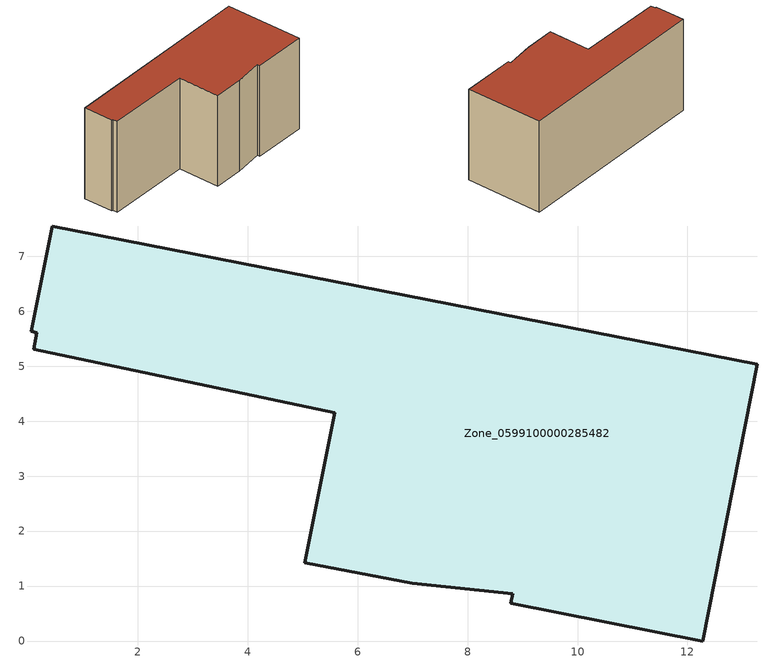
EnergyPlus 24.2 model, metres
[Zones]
Zone_0599100000285482
 floor ground (C_G): 5.04,1.42 5.58,4.15 0.1,5.31 0.16,5.61 0.06,5.63 0.44,7.55 13.27,5.03 12.28,0 8.79,0.69 8.82,0.86 6.99,1.05 z0
 wall outside (C_F): 12.28,0 13.27,5.03 0.44,7.55 0.06,5.63 0.16,5.61 0.1,5.31 5.58,4.15 5.04,1.42 6.99,1.05 8.82,0.86 8.79,0.69 12.28,0 z0:6.26
 roof outside (C_R): 0.16,5.61 0.1,5.31 5.58,4.15 5.04,1.42 6.99,1.05 8.82,0.86 8.79,0.69 12.28,0 13.27,5.03 0.44,7.55 0.06,5.63 z6.26
[BUILDING]
Pand.0599100000285482: North Axis=0; Terrain=City; Loads Convergence Tolerance Value=0.04; Temperature Convergence Tolerance Value=0.4; Solar Distribution=FullExterior; Maximum Number of Warmup Days=25; Minimum Number of Warmup Days=1
[Site:Location]
Rotterdam.The.Hague.AP_ZH_NLD Design_Conditions: Latitude=51.96; Longitude=4.45; Time Zone=1; Elevation=-4.5
[SITE:GROUNDTEMPERATURE:BUILDINGSURFACE]
18, 18, 18, 18, 18, 18, 18, 18, 18, 18, 18, 18
[MATERIAL] Thermal Absorptance=0.9; Solar Absorptance=0.7; Visible Absorptance=0.7
Name | Roughness | Thickness | Conductivity | Density | Specific Heat
G.TC.1946 | MediumSmooth | 0.15 | 1 | 540 | 1210
F.TC.1946 | Rough | 0.3 | 0.857143 | 1920 | 840
R.TC.1946 | MediumRough | 0.2 | 0.909091 | 1500 | 1000
[CONSTRUCTION]
C_G: G.TC.1946
C_F: F.TC.1946
C_R: R.TC.1946
[ZONE]
Zone_0599100000285482: Type=1; Multiplier=1; Ceiling Height=Autocalculate; Volume=Autocalculate; Floor Area=autocalculate; Part of Total Floor Area=Yes
[ZONEINFILTRATION:DESIGNFLOWRATE]
Infil_Zone_0599100000285482: Zone or ZoneList or Space or SpaceList=Zone_0599100000285482; Schedule=AlwaysOn; Design Flow Rate Calculation Method=Flow/Area; Flow Rate per Floor Area=0.003; Constant Term Coefficient=1; Temperature Term Coefficient=0; Velocity Term Coefficient=0; Velocity Squared Term Coefficient=0
[HVACTEMPLATE:ZONE:IDEALLOADSAIRSYSTEM]
Zone_0599100000285482: Maximum Heating Supply Air Temperature=50; Minimum Cooling Supply Air Temperature=13; Maximum Heating Supply Air Humidity Ratio=0.0156; Minimum Cooling Supply Air Humidity Ratio=0.0077; Heating Limit=NoLimit; Cooling Limit=NoLimit; Dehumidification Control Type=ConstantSensibleHeatRatio; Cooling Sensible Heat Ratio=0.7; Dehumidification Setpoint=60; Humidification Control Type=None; Humidification Setpoint=30; Outdoor Air Method=None; Outdoor Air Flow Rate per Person=0.00944; Outdoor Air Flow Rate per Zone Floor Area=0; Outdoor Air Flow Rate per Zone=0; Demand Controlled Ventilation Type=None; Outdoor Air Economizer Type=NoEconomizer; Heat Recovery Type=None; Sensible Heat Recovery Effectiveness=0.7; Latent Heat Recovery Effectiveness=0.65
[ZONECONTROL:THERMOSTAT]
ThermostatControl_Zone_0599100000285482: Zone or ZoneList=Zone_0599100000285482; Control Type Schedule=DualSetpointControlType; Control 1=Thermostat_Zone_0599100000285482; Temperature Difference Between Cutout And Setpoint=0
[THERMOSTATSETPOINT:DUALSETPOINT]
Thermostat_Zone_0599100000285482: Heating Setpoint Temperature Schedule=HeatingSetpoint_Zone_0599100000285482; Cooling Setpoint Temperature Schedule=CoolingSetpoint_Zone_0599100000285482
[SCHEDULE:COMPACT]
HeatingSetpoint_Zone_0599100000285482: Through: 12/31, For: AllDays, Until: 24:00, 21
CoolingSetpoint_Zone_0599100000285482: Through: 12/31, For: AllDays, Until: 24:00, 24
DualSetpointControlType: Through: 12/31, For: AllDays, Until: 24:00, 4
AlwaysOn: Through: 12/31, For: AllDays, Until: 24:00, 1
